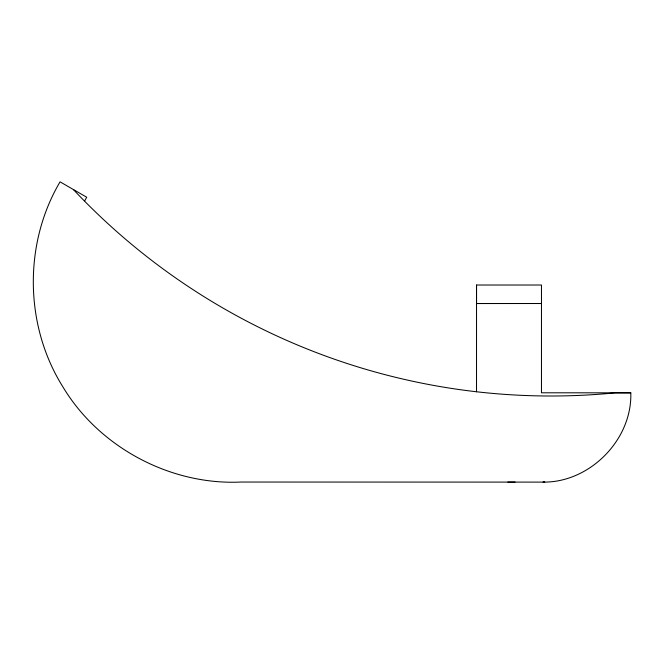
<?xml version="1.0" encoding="UTF-8"?>
<svg xmlns="http://www.w3.org/2000/svg" width="664" height="664" viewBox="0 0 664 664"><rect width="100%" height="100%" fill="white"/><g stroke="black" fill="none" stroke-linecap="round" stroke-linejoin="round"><path stroke-width="1" d="M476.528 391.801L476.536 285.014L541.467 285.014L541.467 392.797L630.8 392.831C632.269 439.518 590.337 481.774 544.82 482.106L240.982 482.039C170.673 485.384 99.11 447.511 62.706 386.556C24.551 325.534 23.423 243.804 60.059 181.836L86.702 197.225L84.751 200.769M476.536 285.014L476.536 303.523L541.467 303.523M476.536 303.523L541.467 303.498M630.8 392.831L615.395 392.831A655.659 655.659 0 0 1 73.364 189.522M543.011 482.106L544.704 482.106L543.799 482.106M507.86 482.097L515.073 482.106"/></g></svg>
